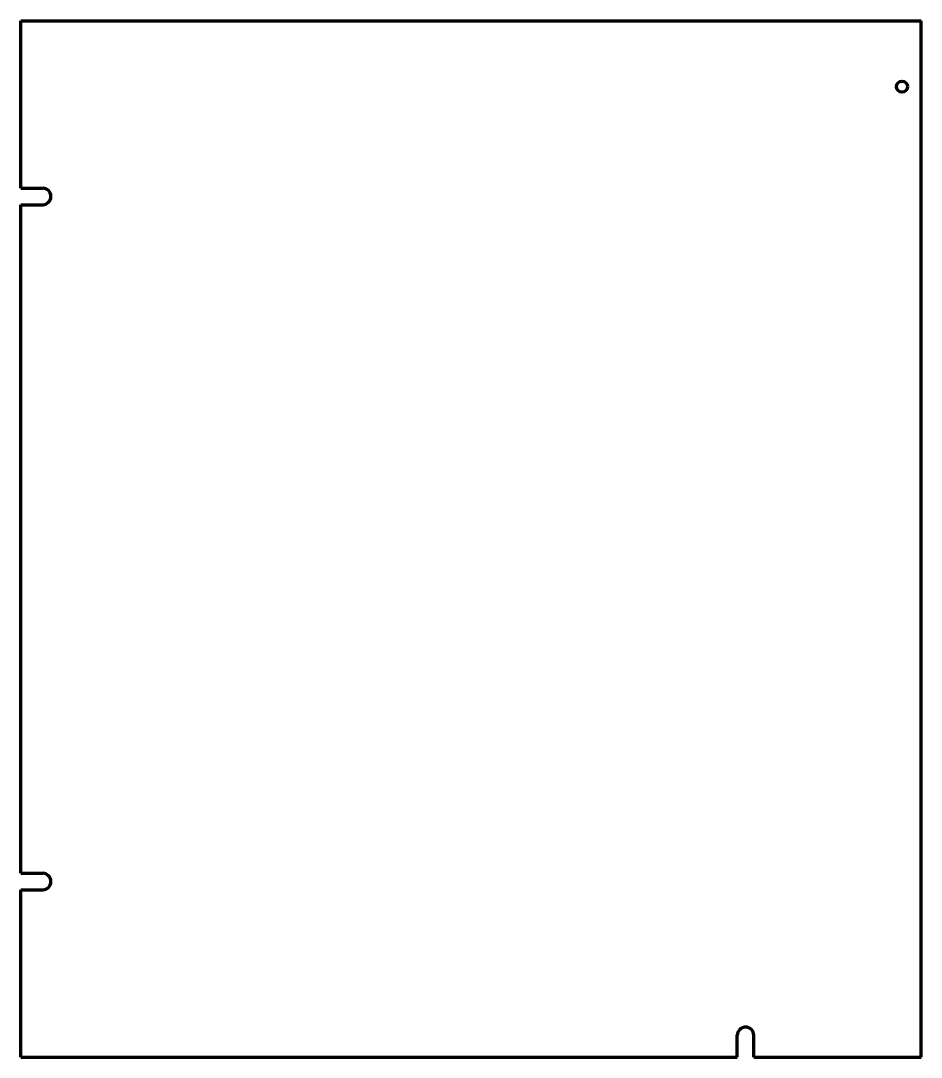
# Model space of a CAD drawing. Header units: inches. Extents: x 0 to 41, y 0 to 47.2.
import ezdxf

# ---------------------------------------------------------------- set-up
doc = ezdxf.new("R2010")
doc.units = ezdxf.units.IN
doc.header["$MEASUREMENT"] = 0
doc.layers.get('0').update_dxf_attribs({"linetype": 'CONTINUOUS'})

msp = doc.modelspace()

# ---------------------------------------------------------------- linework, layer by layer
at = {"color": 7, "lineweight": 90}
for p, q in [((0, 39.5625), (0, 47.1875)), ((0, 47.1875), (41, 47.1875)), ((41, 0), (41, 47.1875)), ((0, 39.5625), (1, 39.5625)), ((0, 8.375), (0, 38.8125)), ((0, 38.8125), (1, 38.8125)), ((0, 8.375), (1, 8.375)), ((0, 0), (0, 7.625)), ((0, 7.625), (1, 7.625)), ((32.625, 0), (32.625, 1)), ((33.375, 0), (33.375, 1)), ((0, 0), (32.625, 0)), ((33.375, 0), (41, 0))]:
    msp.add_line(p, q, dxfattribs=at)
msp.add_circle((40.125, 44.1875), 0.25, dxfattribs=at)
for centre, start, end in [((1, 39.1875), 270, 450), ((1, 8), 270, 450), ((33, 1), 0, 180)]:
    msp.add_arc(centre, 0.375, start, end, dxfattribs=at)

doc.saveas('drawing.dxf')
